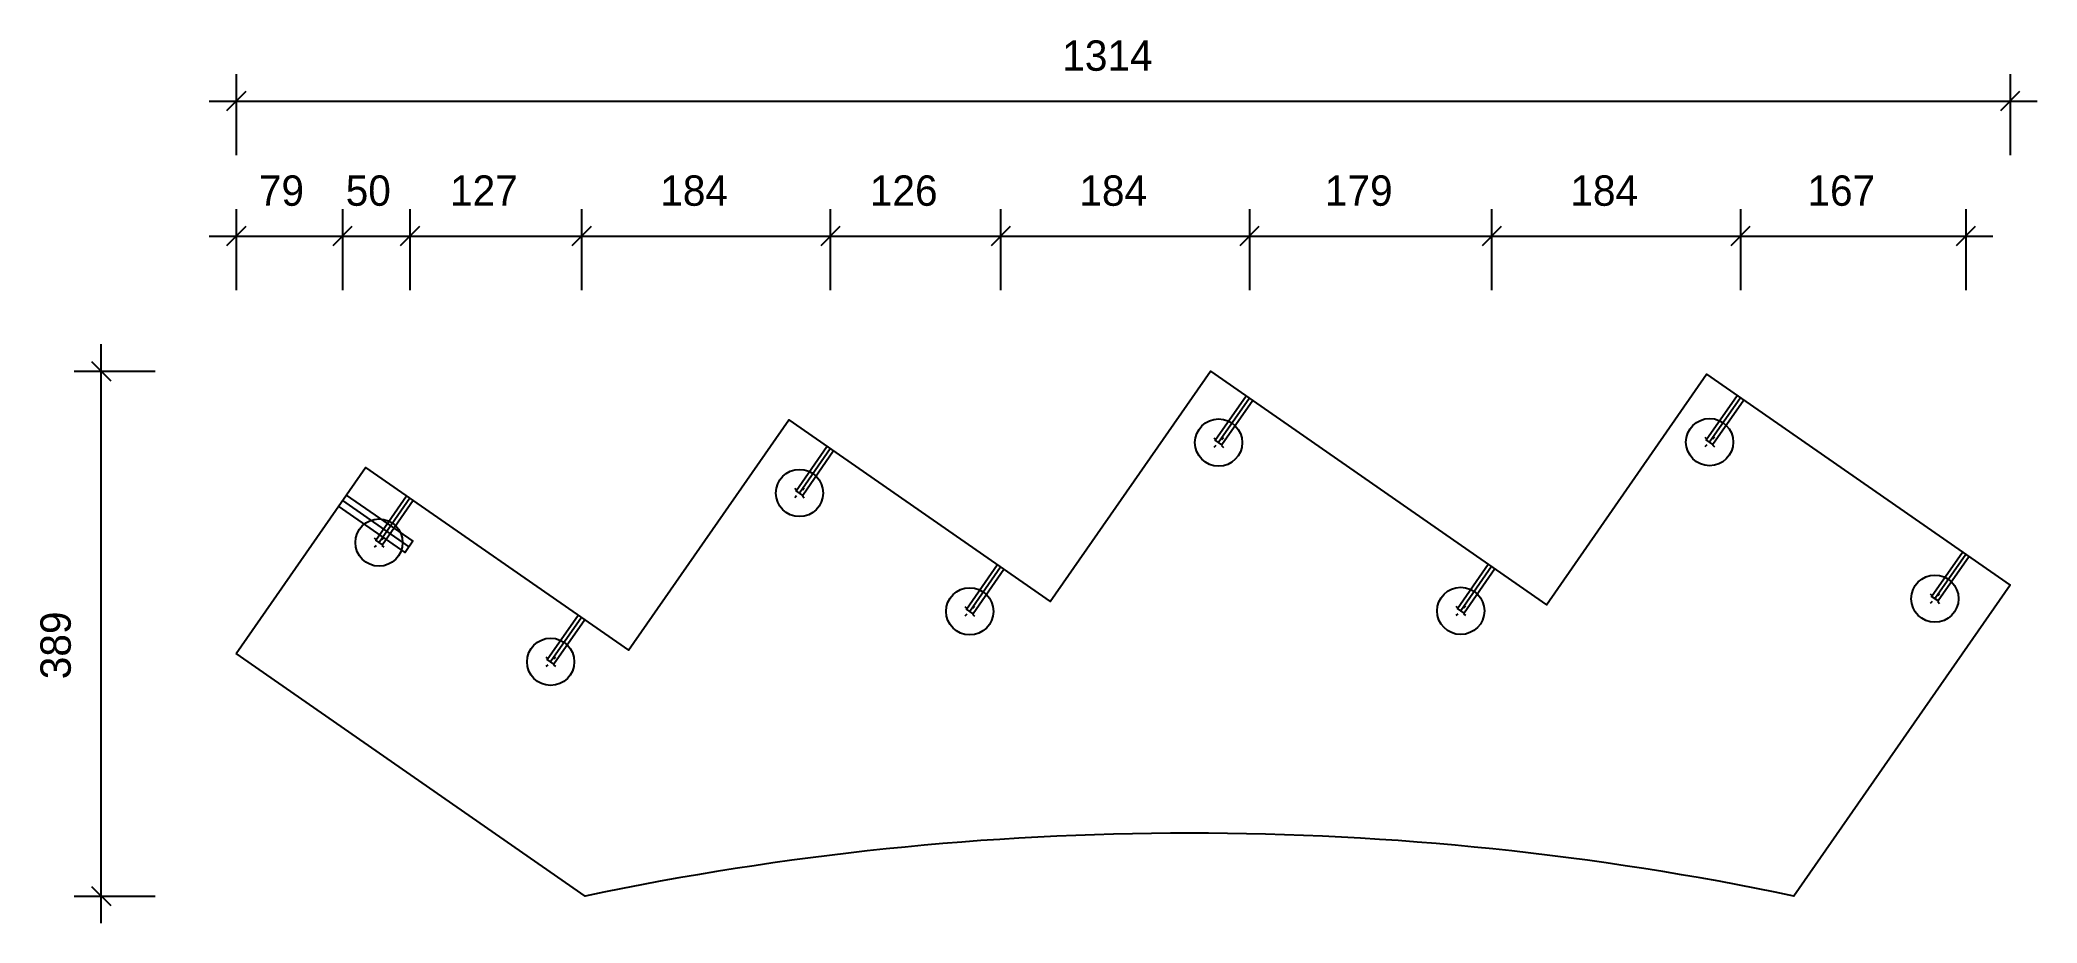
# Model space of a CAD drawing. Header units: millimetres. Extents: x -145 to 1334, y -20 to 634.
import ezdxf
from ezdxf.enums import TextEntityAlignment as Align

# ---------------------------------------------------------------- set-up
doc = ezdxf.new("R2010")
doc.units = ezdxf.units.MM
for name, color, linetype in [('CONTOUR', 7, 'CONTINUOUS'), ('DIMLINES', 7, 'CONTINUOUS'), ('DIMLINESTEXT', 7, 'CONTINUOUS'), ('DRILLINGSOTHER', 7, 'CONTINUOUS'), ('DRILLINGSSIDE', 7, 'CONTINUOUS')]:
    doc.layers.add(name, color=color, linetype=linetype)

msp = doc.modelspace()

# ---------------------------------------------------------------- linework, layer by layer
at = {"layer": 'CONTOUR', "color": 0, "linetype": '0'}
msp.add_lwpolyline([(0, 179.699), (95.803, 317.532), (290.622, 182.12), (409.254, 352.798), (603.012, 218.123), (721.645, 388.801), (970.528, 215.811), (1089.16, 386.489), (1313.887, 230.289), (1153.821, 0, 0.104), (258.536, 0), (0, 179.699)], format="xyb", dxfattribs=at)
at = {"layer": 'DIMLINES', "color": 0}
for p, q in [((0, 608.801), (0, 548.801)), ((1313.887, 608.801), (1313.887, 548.801)), ((7.071, 595.872), (-7.071, 581.73)), ((1320.958, 595.872), (1306.816, 581.73)), ((-20, 588.801), (1333.887, 588.801)), ((0, 508.801), (0, 448.801)), ((78.681, 508.801), (78.681, 448.801)), ((128.648, 508.801), (128.648, 448.801)), ((255.754, 508.801), (255.754, 448.801)), ((440.076, 508.801), (440.076, 448.801)), ((566.188, 508.801), (566.188, 448.801)), ((750.511, 508.801), (750.511, 448.801)), ((929.862, 508.801), (929.862, 448.801)), ((1114.184, 508.801), (1114.184, 448.801)), ((1281.042, 508.801), (1281.042, 448.801)), ((-20, 488.801), (1301.042, 488.801)), ((7.071, 495.872), (-7.071, 481.73)), ((85.752, 495.872), (71.609, 481.73)), ((135.719, 495.872), (121.577, 481.73)), ((262.825, 495.872), (248.683, 481.73)), ((447.148, 495.872), (433.005, 481.73)), ((573.259, 495.872), (559.117, 481.73)), ((757.582, 495.872), (743.44, 481.73)), ((936.933, 495.872), (922.791, 481.73)), ((1121.256, 495.872), (1107.113, 481.73)), ((1288.113, 495.872), (1273.971, 481.73)), ((-100, -20), (-100, 408.801)), ((-120, 388.801), (-60, 388.801)), ((-107.071, 395.872), (-92.929, 381.73)), ((-120, 0), (-60, 0)), ((-107.071, 7.071), (-92.929, -7.071))]:
    msp.add_line(p, q, dxfattribs=at)
at = {"layer": 'DRILLINGSOTHER', "color": 3}
for p, q in [((725.56, 333.771), (724.146, 332.356)), ((724.147, 339.428), (725.561, 338.013)), ((729.802, 333.771), (731.216, 332.356)), ((731.217, 339.428), (729.803, 338.013)), ((1089.234, 334.129), (1087.819, 332.715)), ((1087.82, 339.786), (1089.234, 338.372)), ((1094.89, 339.786), (1093.476, 338.372)), ((1093.476, 334.129), (1094.889, 332.715)), ((415.126, 296.408), (413.711, 294.994)), ((413.712, 302.065), (415.126, 300.651)), ((420.782, 302.065), (419.368, 300.651)), ((419.368, 296.408), (420.781, 294.994)), ((103.697, 259.736), (102.283, 258.322)), ((102.284, 265.393), (103.698, 263.979)), ((107.939, 259.736), (109.353, 258.322)), ((109.354, 265.393), (107.94, 263.979)), ((1254.678, 223.809), (1256.092, 222.395)), ((1261.748, 223.809), (1260.334, 222.395)), ((541.237, 208.752), (539.823, 207.338)), ((539.824, 214.409), (541.238, 212.995)), ((545.479, 208.752), (546.893, 207.338)), ((546.894, 214.409), (545.48, 212.995)), ((904.911, 209.11), (903.497, 207.696)), ((903.498, 214.767), (904.911, 213.353)), ((910.568, 214.767), (909.153, 213.353)), ((909.153, 209.11), (910.567, 207.696)), ((1256.091, 218.152), (1254.677, 216.738)), ((1260.333, 218.152), (1261.747, 216.738)), ((230.803, 171.389), (229.389, 169.975)), ((229.39, 177.046), (230.803, 175.632)), ((236.46, 177.046), (235.045, 175.632)), ((235.045, 171.389), (236.459, 169.975))]:
    msp.add_line(p, q, dxfattribs=at)
for centre in [(727.682, 335.892), (1091.355, 336.25), (417.247, 298.529), (105.818, 261.857), (1258.212, 220.273), (543.359, 210.873), (907.032, 211.232), (232.924, 173.511)]:
    msp.add_circle(centre, 17.5, dxfattribs=at)
at = {"layer": 'DRILLINGSSIDE', "color": 3}
for p, q in [((750.511, 368.737), (727.682, 335.892)), ((1114.184, 369.096), (1091.355, 336.25)), ((440.076, 331.375), (417.247, 298.529)), ((78.681, 292.898), (127.948, 258.654)), ((128.648, 294.703), (105.818, 261.857)), ((1281.042, 253.119), (1258.212, 220.273)), ((566.188, 243.718), (543.359, 210.873)), ((929.862, 244.077), (907.032, 211.232)), ((255.754, 206.356), (232.924, 173.511))]:
    msp.add_line(p, q, dxfattribs=at)
at = {"layer": 'DRILLINGSSIDE', "color": 3, "linetype": '3'}
for points in [[(752.975, 367.025), (730.145, 334.18), (725.218, 337.604), (748.048, 370.449)], [(1116.648, 367.383), (1093.818, 334.538), (1088.891, 337.963), (1111.721, 370.808)], [(442.54, 329.662), (419.71, 296.817), (414.783, 300.241), (437.613, 333.087)], [(81.534, 297.004), (130.802, 262.759), (125.095, 254.548), (75.827, 288.793)], [(131.111, 292.99), (108.282, 260.145), (103.355, 263.569), (126.185, 296.415)], [(1283.505, 251.406), (1260.676, 218.561), (1255.749, 221.986), (1278.579, 254.831)], [(568.652, 242.006), (545.822, 209.161), (540.895, 212.585), (563.725, 245.431)], [(932.325, 242.365), (909.495, 209.519), (904.569, 212.944), (927.398, 245.789)], [(258.217, 204.644), (235.387, 171.798), (230.461, 175.223), (253.29, 208.068)]]:
    msp.add_lwpolyline(points, dxfattribs=at)

# ---------------------------------------------------------------- texts
at = {"layer": 'DIMLINESTEXT'}
for s, p in [('1314', (611.871, 633.801)), ('79', (16.804, 533.801)), ('50', (81.128, 533.801)), ('127', (158.396, 533.801)), ('184', (314.11, 533.801)), ('126', (469.328, 533.801)), ('184', (624.545, 533.801)), ('179', (806.382, 533.801)), ('184', (988.218, 533.801)), ('167', (1163.808, 533.801))]:
    msp.add_text(s, height=22.5, dxfattribs=at).set_placement(p, align=Align.TOP_LEFT)
msp.add_text('389', height=22.5, rotation=90, dxfattribs=at).set_placement((-145, 160.596), align=Align.TOP_LEFT)

doc.saveas('drawing.dxf')
